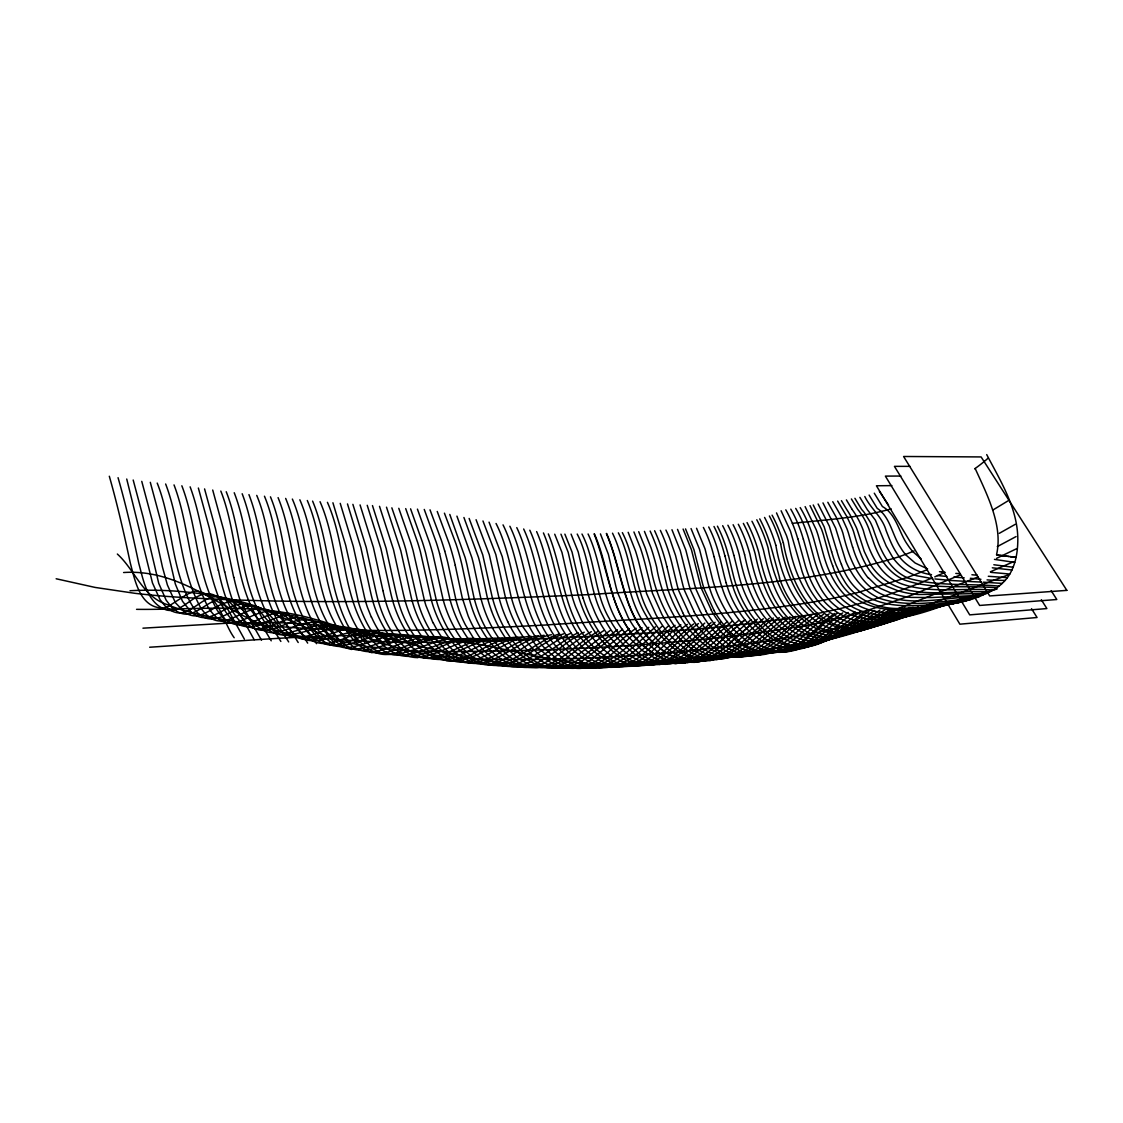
<?xml version="1.0" encoding="UTF-8"?>
<svg xmlns="http://www.w3.org/2000/svg" width="1123" height="1123" viewBox="0 0 1123 1123"><rect width="100%" height="100%" fill="white"/><g stroke="black" fill="none" stroke-linecap="round" stroke-linejoin="round"><path stroke-width="1.5" d="M803.38 539.166L810.904 566.146A104.748 78.652 88.5 0 0 811.747 568.659L814.372 575.523A93.139 69.626 88.3 0 0 818.232 583.749C842.769 634.341 903.06 621.468 945.51 604.651A329.011 169.082 39.1 0 0 970.777 599.514A349.351 179.076 38.8 0 0 979.944 596.341L993.322 590.108A184.551 95.96 41.6 0 0 1002.207 583.413C1012.314 574.246 1016.526 560.391 1017.508 547.14A128.752 66.313 42.5 0 0 1017.705 543.939C1019.417 511.162 1001.295 482.455 986.71 454.59M681.464 644.209L704.795 623.083M680.636 645.009L668.592 655.593A105.141 67.829 87.5 0 1 629.413 664.437M687.332 644.055L711.112 622.605M691.277 643.718L715.084 622.31M686.504 644.869L674.867 655.032A110.924 71.802 87.7 0 1 661.896 662.233C647.943 668.213 631.645 664.676 619.447 656.295A131.363 85.559 88.2 0 1 606.729 645.907L599.429 637.934A105.618 68.306 87.6 0 1 586.487 617.243A110.531 71.605 87.7 0 1 577.966 594.6L568.168 552.249L560.953 534.169M690.448 644.518L678.334 655.018A113.676 73.725 87.7 0 1 665.827 661.91C656.829 665.841 646.441 665.925 637.204 662.724A113.381 73.795 87.7 0 1 621.903 654.906L614.702 649.276A141.554 92.633 88.4 0 1 610.659 645.528L603.374 637.555M702.422 643.816L727.55 621.384M707.63 643.002L732.378 621.019M701.58 644.602L689.775 654.583A116.483 76.111 87.8 0 1 684.3 657.994L681.998 659.215A143.955 93.686 88.5 0 1 678.18 661.012L665.279 664.325L651.705 662.373A117.662 77.29 87.9 0 1 634.256 653.768L624.346 645.528L615.797 636.362A102.797 67.198 87.6 0 1 610.393 628.978L608.385 625.82A118.308 77.712 87.9 0 1 602.84 615.769C589.07 590.235 590.572 559.675 577.208 534.057M706.802 643.788L694.098 654.484A117.831 77.206 87.9 0 1 691.375 656.239L686.799 658.808A153.191 99.849 88.8 0 1 682.966 660.647L669.87 664.072L656.422 661.966A131.461 86.78 88.2 0 1 650.694 659.805L643.844 656.365A109.408 72.012 87.6 0 1 639.043 653.277L629.147 645.065L620.612 635.899A99.259 65.022 87.5 0 1 617.299 631.547L613.2 625.357A122.814 81.053 88 0 1 609.424 618.773C593.969 592.677 595.766 560.7 581.981 534.029M713.33 642.847L738.527 620.57M712.908 643.24L700.205 653.937A121.087 79.593 88 0 1 697.481 655.706L692.933 658.289A167.383 109.254 89.2 0 1 689.059 660.184L675.737 663.763L662.458 661.447A142.916 94.879 88.6 0 1 656.758 659.243L642.258 650.54L626.746 635.295A97.743 64.278 87.5 0 1 623.433 630.958C601.17 602.911 603.009 565.122 588.073 533.986M719.408 642.314L724.195 638.032M721.078 640.728L729.964 632.726M718.846 643.072L715.716 645.753M732.014 641.051L757.309 619.18M718.004 643.858L707.967 652.365M730.848 642.356L724.812 647.522M726.792 635.393L735.832 627.518M714.986 646.637L710.887 650.147M726.272 646.272L754.235 621.566M732.603 630.129L738.822 624.992M725.093 647.494L720.32 651.045M738.541 625.006L744.914 620.093M750.992 619.643L717.358 649.248L706.325 656.688A184.916 121.228 89.7 0 1 701.187 659.355C673.182 671.54 645.43 645.22 631.491 623.097A138.55 93.069 88.3 0 1 628.262 617.552L617.706 592.874A89.349 58.958 87.5 0 1 615.825 586.108L608.357 554.285L600.426 533.888M741.573 622.521L744.647 620.107M723.633 648.701L715.548 654.218M721.331 621.847L684.553 654.47A119.235 77.585 87.9 0 1 672.017 661.433L659.355 664.634L645.613 662.893A114.981 75.171 87.8 0 1 628.094 654.33L620.921 648.673A145.653 95.834 88.5 0 1 616.892 644.925L609.607 636.952A108.622 70.819 87.7 0 1 595.022 612.737L590.53 601.661A103.26 67.169 87.6 0 1 587.315 591.175L578.205 551.94L571.06 534.099M709.568 650.989L706.549 653.361A126.169 83.2 88.1 0 1 703.84 655.13L699.011 657.769A181.687 118.743 89.6 0 1 695.123 659.734L692.175 661.124M763.317 618.731L729.599 648.182A122.477 81.768 88.1 0 1 724.967 651.579L718.509 655.509A171.805 113.774 89.4 0 1 713.624 657.98C689.045 669.406 663.525 648.897 649.178 630.143C625.988 602.433 627.743 564.448 612.512 533.186M769.283 618.296L735.537 647.648A125.243 83.888 88.1 0 1 730.891 651.031L724.419 654.934A162.175 107.976 89.1 0 1 719.534 657.376C711.308 661.686 701.468 661.966 692.835 658.639A136.711 92.549 88.5 0 1 687.15 656.436L672.691 647.732L657.32 632.488A105.857 71.226 87.7 0 1 654.035 628.164L649.936 622.058A138.101 93.883 88.3 0 1 646.132 615.601C630.761 590.193 631.968 558.973 618.366 532.849M773.354 618.001L739.58 647.297A127.138 85.348 88.2 0 1 734.919 650.666L728.434 654.555A156.322 104.453 89 0 1 723.563 656.955L710.227 660.492L696.878 658.246A130.591 88.577 88.3 0 1 691.178 656.057L684.356 652.603A104.313 70.482 87.6 0 1 679.597 649.515L671.147 642.581A139.743 95.146 88.5 0 1 667.301 638.819L662.514 633.526A109.24 73.781 87.8 0 1 658.064 627.813L653.979 621.721A137.02 93.349 88.3 0 1 650.161 615.264C634.832 589.884 635.927 558.735 622.353 532.625M698.45 623.56C679.724 636.53 667.244 659.454 643.746 664.816C628.599 668.746 612.765 662.935 601.072 653.207C563.227 625.146 564.911 573.418 548.333 533.916M693.803 623.911C675.134 636.825 662.64 659.58 639.282 665.027C623.827 669.14 607.669 662.991 595.892 652.926C558.328 624.304 560.503 572.477 543.42 532.934M680.917 624.879C662.696 637.443 650.399 659.047 628.108 665.321C613.032 669.94 596.832 664.521 584.957 654.849C545.259 625.595 548.291 571.017 529.817 530.224M687.374 624.388C669.083 637.022 656.815 658.878 634.355 665.013C618.927 669.631 602.405 663.946 590.431 653.909C551.828 624.935 554.397 571.761 536.626 531.586M779.264 617.566L745.447 646.778A131.11 88.282 88.3 0 1 739.187 651.158L734.288 653.993A148.278 99.582 88.8 0 1 729.431 656.351L716.207 659.805L702.745 657.685A122.87 83.565 88.1 0 1 697.032 655.523L690.21 652.07A104.734 71.044 87.6 0 1 685.437 648.996L676.987 642.075A121.719 82.821 88.1 0 1 661.826 624.346L659.847 621.216A135.518 92.648 88.3 0 1 656.014 614.786L646.581 593.604L640.25 568.238A154.244 93.602 86.3 0 0 635.492 550.874L628.164 532.302M675.091 625.329C656.632 638.032 644.083 660.057 621.286 665.911C606.209 670.164 590.347 664.255 578.654 654.625C539.138 624.753 542.732 569.908 523.669 528.989M974.708 468.838L978.105 466.326A73.304 29.844 -31.8 0 0 987.889 458.366M668.55 625.82C642.286 650.217 609.929 687.15 573.123 655.565C532.484 625.413 536.541 569.15 516.777 527.613M785.131 617.131L751.287 646.258A137.062 92.549 88.5 0 1 735.256 655.748L722.145 659.131L708.585 657.123A110.531 75.325 87.8 0 1 691.235 648.49L684.16 642.805M642.131 627.799C622.058 641.373 606.827 666.5 580.479 668.367A89.672 55.49 87.1 0 1 575.58 668.241L565.978 666.15A138.297 85.881 88.3 0 1 550.747 658.696L537.019 646.876L523.023 626.985A100.733 62.018 87.6 0 1 519.079 619.18L517.731 616.106A107.247 66.187 87.6 0 1 511.316 597.52L502.248 556.657L489.052 522.153M661.98 626.311C635.688 650.357 603.5 687.29 566.82 655.944C525.718 625.314 530.281 568.182 509.87 526.238M655.467 626.802C628.838 651.059 596.692 687.332 559.886 655.748C518.952 624.458 524.062 566.989 503.034 524.876M790.016 616.78L756.144 645.837A135.546 91.819 88.5 0 1 740.085 655.256C689.985 670.852 657.25 607.81 650.905 567.606A157.318 96.031 86.3 0 0 645.248 547.954L638.72 531.698M648.813 627.308C622.1 651.354 590.361 687.178 553.611 656.014C511.99 624.486 517.787 565.922 496.043 523.486M795.828 616.359L761.927 645.318A134.788 91.651 88.5 0 1 747.342 654.035C696.864 671.989 662.963 607.683 656.674 567.255A148.11 91.103 86.3 0 0 654.976 560.742L653.123 554.341A174.304 106.081 86.1 0 0 650.975 547.687L644.448 531.376M636.137 628.276C618.113 640.166 605.143 660.001 583.806 666.669A102.628 63.239 87.4 0 1 560.166 666.36C536.19 658.415 520.075 636.446 510.965 613.888A108.622 66.79 87.7 0 1 505.097 595.948L495.819 554.537L482.96 520.974M707.223 652.73L706.283 653.389A127.194 83.846 88.1 0 1 703.559 655.158M629.357 628.796L590.656 660.029M801.597 615.923C778.73 632.572 755.54 666.444 722.707 654.807C695.558 644.672 678.278 618.113 668.789 591.975A82.161 55.897 87.5 0 1 667.174 586.824L662.402 566.876A141.821 87.791 86.3 0 0 650.133 531.053M806.089 615.601C787.602 628.445 773.593 648.799 751.09 655.383C732.842 660.577 714.242 650.47 701.65 637.752M719.015 652.126L713.933 655.186M811.817 615.179C793.343 627.996 779.264 648.224 756.804 654.779C738.541 659.987 719.969 649.908 707.392 637.176M572.632 658.864L610.491 630.228M622.535 629.315L585.111 658.976A129.805 79.059 88.1 0 1 567.733 666.795C546.929 672.298 526.715 658.696 514.32 643.016A127.517 78.077 88 0 1 510.951 638.566L506.782 632.249A105.983 64.488 87.6 0 1 495.061 606.701A102.867 62.509 87.6 0 1 492.056 596.51L482.75 554.902L469.133 518.447M565.445 658.808L592.874 637.682L603.556 630.761M817.488 614.758C799.057 627.56 784.907 647.634 762.489 654.176C743.917 659.426 725.163 648.996 712.473 635.997M823.524 614.309C805.163 627.097 790.887 646.96 768.553 653.502C749.996 658.682 731.241 648.392 718.538 635.393M617.397 629.708L579.791 658.92A134.1 81.375 88.2 0 1 563.381 666.374C547.645 671.498 531.404 663.96 519.556 653.797M829.153 613.902L821.334 619.531L806.918 632.726A165.095 114.111 89.6 0 1 802.524 636.474C781.327 659.327 744.142 659.299 724.181 634.832M848.216 612.47C832.255 623.756 819.369 639.366 801.275 647.76A75.48 53.371 86.7 0 1 796.277 649.796L792.838 650.764A82.92 58.607 87 0 1 770.49 649.894C741.882 639.787 723.03 612.316 714.031 584.423A93.756 66.018 87.7 0 1 712.193 577.938L705.033 548.922L696.541 528.259M834.726 613.481L826.907 619.082L812.505 632.291A151.914 105.688 89.2 0 1 807.339 636.587C786.114 658.878 749.504 658.246 729.796 634.27M1008.398 500.633L992.816 510.067M837.168 613.298L829.35 618.885L814.947 632.095A149.527 104.257 89.2 0 1 809.009 636.952C787.813 658.822 751.722 657.531 732.266 634.032M842.713 612.891L834.866 618.436L820.492 631.659A138.452 97.125 88.9 0 1 814.526 636.46C772.47 677.071 723.296 631.744 709.862 588.887A84.815 59.308 87.6 0 1 708.234 583.834L699.503 549.273L691.052 528.568M702.717 655.818L699.292 657.741A183.681 120.035 89.6 0 1 695.39 659.706L693.789 660.436M854.982 611.965L847.079 617.355L832.438 630.115A147.113 103.821 89.3 0 1 824.858 635.829C782.928 673.056 734.989 629.512 722.201 587.919A87.524 61.751 87.6 0 1 720.699 583.3A117.101 83.621 88 0 1 718.846 576.506L714.088 556.601M860.415 611.544L837.632 629.245A155.283 109.773 89.6 0 1 831.539 633.793C786.732 672.621 738.316 627.687 726.188 582.865M865.819 611.137L842.797 628.375A169.657 119.993 -89.9 0 1 838.979 631.224C793.905 671.147 744.24 629.133 731.649 582.416A117.718 84.66 88 0 1 730.034 576.646L724.981 555.913M869.328 610.87C844.917 627.266 816.912 656.801 784.514 642.861C759.457 632.109 743.047 607.417 735.186 582.135A117.578 84.73 88 0 1 733.586 576.366L728.504 555.703M714.2 655.158L712.305 656.113A182.319 120.035 89.6 0 1 707.406 658.625M1015.29 524.315L999.302 533.327M598.32 631.154L587.582 637.892L559.998 658.696A155.114 92.662 88.7 0 1 550.144 663.721C522.967 677.085 495.861 654.077 482.792 631.631A96.508 57.512 87.5 0 1 478.103 623.04A98.515 58.733 87.6 0 1 471.899 607.754A95.988 57.175 87.5 0 1 468.909 597.45L461.988 565.094A149.359 80.182 86.7 0 0 456.008 543.981L444.427 513.169M874.677 610.449C849.985 626.115 822.668 654.049 790.522 641.71C764.974 631.912 748.536 606.855 740.604 581.7A105.702 76.069 87.9 0 1 739.51 577.882L733.895 555.352M879.983 610.042C853.354 627.476 819.846 656.183 786.619 636.25C757.548 619.826 745.447 586.052 739.257 555.015A111.57 73.486 86.6 0 0 727.901 525.213M885.289 609.621C858.154 626.339 824.759 653.993 791.518 634.958C762.657 618.843 750.866 585.336 744.619 554.678M1016.104 536.555L997.266 546.62M890.553 609.199C863.11 624.851 830.318 651.705 797.26 633.99C768.02 618.478 756.2 584.915 749.939 554.341A116.652 77.192 86.5 0 0 738.302 524.259M895.775 608.792C867.223 624.683 832.073 651.368 799.099 630.635C772.048 614.8 761.212 582.949 755.175 553.892A120.007 79.565 86.5 0 0 743.356 523.402M591.302 631.688L580.451 638.145L552.656 658.471A165.544 98.22 88.9 0 1 544.473 662.823C517.324 677.492 489.249 654.751 476.194 631.856A100.256 59.505 87.6 0 1 468.137 615.867L462.213 597.703L455.25 565.304M966.482 600.721L921.183 607.389L899.565 608.498C870.901 624.191 835.428 649.922 802.65 629.357C775.474 613.607 765.016 581.602 758.797 552.614A121.368 80.617 86.5 0 0 747.062 522.588M904.829 608.062C875.786 623.419 839.4 648.35 806.805 627.336C779.601 611.474 769.971 579.061 763.458 550.214A121.972 81.249 86.5 0 0 751.947 521.24M909.967 607.655L868.346 628.206M913.097 607.403L872.304 627.069A143.786 105.38 89.9 0 1 844.089 632.684L829.265 631.337M584.255 632.207C559.633 643.423 537.847 674.923 507.315 665.504A122.547 72.855 88 0 1 490.948 656.66L485.403 652.014A107.289 63.576 87.7 0 1 481.472 648.041L473.12 637.499L465.427 624.893A90.331 53.146 87.5 0 1 458.226 607.683A85.713 50.338 87.4 0 1 455.938 599.822L447.866 562.918A177.448 93.209 86.6 0 0 444.722 551.056M918.193 607.01L881.471 624.079A148.517 109.128 -89.8 0 1 850.378 631.252M1016.287 548.866L996.663 558.299M923.274 606.617L885.345 623.251A155.69 114.771 -89.4 0 1 856.947 629.161C810.553 631.884 786.942 582.963 780.71 543.855M926.138 606.392L889.065 622.128M1013.634 561.682L990.374 571.789M960.095 574.99L913.56 594.46L875.631 607.74A517.099 225.077 -34.1 0 1 864.415 611.165L849.578 615.362A431.429 183.302 -33.2 0 1 838.6 618.226L816.983 623.223A1008.861 475.296 -40.2 0 1 806.258 625.469C682.896 645.907 557.176 651.508 432.243 651.607A1065.952 612.428 -40.3 0 1 399.577 649.978L367.502 646.651L340.943 641.135A298.999 150.833 -26.5 0 1 330.443 637.808L255.567 606.097A337.237 146.762 -17 0 0 243.382 602.349C206.52 592.481 168.071 588.775 130.001 590.726M578.163 632.698C551.225 646.006 520.019 682.377 488.323 658.71C469.807 646.048 458.058 625.455 451.418 604.441A83.663 48.879 87.5 0 1 449.944 599.247L439.584 553.513M931.178 605.999L895.031 620.359A185.73 137.203 -88.1 0 1 867.223 626.199A160.842 119.038 -89.1 0 1 863.559 626.353C817.432 628.304 794.663 580.072 788.276 541.16A140.866 94.585 86.4 0 0 786.521 535.629L776.526 512.902M934.771 576.871L937.326 575.762A253.742 101.982 -31.8 0 0 945.005 572.351M704.163 660.057L707.672 658.597A181.814 119.74 89.6 0 0 712.572 656.085M706.058 659.341L702.521 660.675M932.216 577.952L918.221 583.693M977.993 576.983L893.164 610.575M936.161 605.592L897.263 619.784A239.367 176.072 -86 0 1 880.165 623.658L868.093 624.697L856.091 623.841A101.042 75.087 88.6 0 1 839.513 618.296L830.22 612.695A83.074 61.512 88 0 1 807.872 585.448L804.419 577.769A96.424 71.76 88.2 0 1 802.187 571.775L790.466 531.235L781.103 510.754M1007.738 575.074C947.265 597.436 887.282 621.791 824.844 638.299A406.442 169.91 -32.5 0 1 791.476 645.655C716.755 657.629 641.065 663.763 565.459 666.248A693.719 341.715 -34.7 0 1 554.243 666.192C485.894 666.823 420.549 644.742 354.405 630.859M997.07 589.028L941.06 605.129L851.248 633.695A440.286 184.719 -32.9 0 1 839.597 636.98L820.52 641.865A554.06 239.69 -34.1 0 1 782.871 649.712C747.848 655.495 712.193 659.566 677.169 663.174M571.003 633.232C543.504 644.714 513.478 681.45 481.823 658.71C463.139 646.272 451.348 625.679 444.596 604.736A81.572 47.363 87.5 0 1 443.108 599.542L432.762 553.681A165.362 86.429 86.7 0 0 429.295 542.058L417.433 509.126M702.801 660.647L699.236 661.672M940.639 605.171C909.181 615.755 871.378 632.951 839.681 613.776C822.752 604.539 812.252 587.217 806.454 569.305A109.507 82.133 88.5 0 1 805.626 566.778L797.849 538.675M690.294 661.756L687.023 662.724M563.802 633.779C535.727 643.311 506.88 680.608 475.282 658.696C456.443 646.483 444.526 625.96 437.731 605.03A80.674 46.562 87.5 0 1 436.243 599.836L425.561 552.67A166.92 86.738 86.7 0 0 422.43 542.17L410.583 508.831M701.159 661.194L697.58 662.023M891.171 508.873C859.011 517.942 825.391 519.767 792.347 523.36M558.692 634.172C530.267 642.693 501.391 680.033 469.849 658.218C451.39 646.02 439.57 625.89 432.86 605.241A80.056 46.029 87.5 0 1 431.358 600.033L420.353 551.604A167.706 86.78 86.7 0 0 417.574 542.241L405.712 508.621M576.043 666.683C549.035 673.926 524.792 652.112 512.313 630.256A102.712 62.72 87.6 0 1 507.722 621.609M950.283 604.02C918.726 611.726 883.436 626.058 851.81 610.786C834.501 602.63 823.243 585.602 817.025 568.027A127.797 97.125 89 0 1 814.259 559.324L808.897 539.672A110.812 76.238 86.8 0 0 795.716 508.396M825.054 630.972C711.463 652.716 595.092 661.475 479.479 659.089M954.578 603.318C923.106 609.719 888.84 623.068 857.34 609.424C839.822 601.774 828.465 584.69 821.966 567.297A122.758 93.349 89 0 1 818.849 557.654L813.768 539.096A111.991 77.248 86.8 0 0 800.194 507.582M822.64 612.498C714.34 632.038 604.048 635.885 494.345 640.924C434.222 642.735 373.833 643.816 313.921 637.373C243.354 635.843 195.458 567.536 123.586 572.533M551.407 634.72C528.119 638.706 512.664 661.026 488.87 663.875M959.154 602.447C927.921 607.248 894.596 620.163 863.447 607.838C845.703 600.693 834.038 583.82 827.342 566.511A115.739 88.029 88.9 0 1 823.847 555.913L818.148 535.446A91.623 63.913 87 0 0 816.267 529.845L805.121 506.613M685.648 663.061L674.979 662.795M697.846 661.994L693.733 662.388M963.618 601.437C917.94 611.038 851.15 624.964 832.69 565.725M248.969 605.971C233.205 606.336 220.557 624.065 204.414 617.58A74.048 34.252 88 0 1 195.023 610.126C170.233 572.632 173.602 524.146 157.206 483.072M544.079 635.281C514.924 640.04 488.196 677.337 456.822 657.867C437.802 646.525 425.673 626.409 418.991 605.802A80.968 46.057 87.5 0 1 417.447 600.594L405.796 549.498A173.251 88.478 86.7 0 0 403.69 542.395L391.843 507.835M691.866 661.222L651.368 664.381L614.899 665.265A617.313 286.744 -34.2 0 1 579.987 663.202C526.996 657.264 475.927 639.52 422.416 637.022C331.411 631.519 240.392 641.5 149.668 647.227M265.309 630.424C279.459 629.006 291.615 619.054 306.2 619.77M970.763 599.5C926.517 605.03 860.892 620.752 841.478 564.434M978.905 596.734C946.212 596.341 910.234 608.624 879.309 593.07C857.368 581.279 848.553 556.334 843.022 533.579A72.588 51.784 87.2 0 0 841.59 529.41L836.34 517.464L827.819 502.276M142.944 628.178L226.453 623.251L270.32 622.591M696.19 662.233L691.557 662.317M974.946 598.166C943.264 600.707 909.518 608.82 878.593 597.998M538.408 635.716C508.859 639.085 482.272 676.93 450.969 657.208C430.656 645.051 418.205 623.04 412.113 600.721A95.385 54.353 87.6 0 1 411.271 597.506L400.785 550.719L386.494 507.175M860.681 628.122C812.982 631.617 790.297 582.233 783.335 542.634M982.892 595.176L931.472 597.548L910.935 597.408A143.547 109.801 -88.2 0 1 891.718 593.295L880.811 588.578A56.613 42.885 88 0 1 876.6 585.729L868.205 577.573M417.616 657.446C442.602 655.65 463.392 634.369 489.417 639.422M523.529 636.839C492.744 638.411 461.609 677.773 431.134 652.786C414.092 640.489 403.789 620.907 398.104 601.086A124.878 71.184 87.9 0 1 395.408 590.151L386.115 548.375L372.471 505.589M517.984 637.26C496.591 636.938 480.153 652.926 460.5 658.78A132.303 74.483 88.3 0 1 446.828 660.577M850.378 631.182C804.559 632.347 782.268 583.876 775.839 545.216M986.78 593.491L918.235 594.488A161.094 123.502 -87.3 0 1 897.642 590.642L887.268 586.501A61.512 46.773 88.4 0 1 882.903 583.848C865.538 572.014 859.081 551.154 853.677 531.965A71.156 51.125 87.2 0 0 852.231 528.021L846.995 516.861L837.66 501.097M891.901 485.613L876.417 485.768L959.884 624.177L1037.076 617.51L1031.518 608.68M243.045 604.132C228.488 603.641 218.101 616.976 203.895 617.65A72.63 33.367 88 0 1 199.712 616.99A75.69 34.771 88 0 1 191.261 612.217L182.473 601.24L175.328 584.002L160.617 520.623L150.3 482.314M900.871 476.04L885.373 476.11L969.711 614.871L1046.889 608.568L1041.288 599.71M909.925 466.354L894.427 466.354L979.649 605.451L1056.813 599.514L1051.156 590.642M840.285 633.765C795.505 633.709 774.645 585.476 768.076 547.813A121.368 81.123 86.5 0 0 756.79 519.781M510.432 637.836C479.802 636.179 451.193 673.267 420.746 653.839C403.887 643.367 393.597 625.062 387.281 606.771A83.102 46.127 87.6 0 1 385.666 601.577A120.372 67.815 87.8 0 1 382.957 590.614M989.686 592.102C951.462 588.901 900.506 604.441 873.09 568.28A58.087 44.19 88.4 0 1 870.409 564.251L864.289 551.505L857.747 531.347A71.451 51.461 87.2 0 0 856.302 527.473L850.35 515.331A108.678 77.206 86.5 0 0 846.531 509.182L841.436 500.661M530.997 636.278C501.125 637.583 475.534 675.765 444.385 656.983C423.764 645.29 411.355 623.111 405.136 600.903A121.481 69.556 87.8 0 1 402.75 591.161L393.485 549.554L379.518 506.319M424.143 658.134C450.014 658.05 470.607 634.986 497.11 638.833M899.565 608.498C877.54 609.087 854.435 599.443 843.471 579.454A88.815 67.169 88.6 0 1 839.106 571.663L836.172 565.22A111.57 85.137 89 0 1 831.652 551.702M993.322 590.108C963.464 587.511 932.371 593.758 903.313 584.465C879.562 576.829 869.23 552.404 863.25 530.309A77.684 56.01 87.1 0 0 851.978 509.309M981.137 582.065L967.296 581.433M966.103 581.377L950.577 580.451M1005.113 580.437L991.483 580.142A141.821 112.932 -86.8 0 1 987.917 579.959L987.047 579.889M1007.387 577.657L988.296 576.281M983.257 582.177L1002.207 583.413M502.837 638.411C471.814 634.874 442.644 672.635 412.253 652.772C394.664 641.233 384.277 621.496 378.479 601.816A120.694 67.605 87.8 0 1 375.77 590.852L366.21 547.448L352.889 504.353M996.775 587.862C966.173 584.858 934.154 590.291 904.562 580.044A63.492 48.682 88.8 0 1 879.281 555.562L877.568 552.137A89.742 69.472 89.5 0 1 874.101 543.785L868.949 529.045A64.994 47.25 87.3 0 0 857.705 509.337L851.388 498.949M446.828 660.521C417.391 657.32 400.392 626.845 392.839 601.296A122.856 69.682 87.8 0 1 390.144 590.347L380.851 548.459L367.221 505.294M136.557 609.34C196.006 610.028 256.732 602.307 314.903 619.363C346.642 627.631 375.966 643.311 408.056 650.399A469.414 236.602 -30.3 0 0 418.837 652.66L441.03 656.043A720.784 377.819 -34.6 0 0 479.465 659.103M964.208 577.854L953.778 577.082M1009.83 574.05L991.048 572.365M999.091 586.122C969.205 583.384 938.393 586.571 909.181 578.499A53.736 41.228 88.5 0 1 905.292 576.787C886.805 567.199 879.183 546.69 872.95 528.161A67.422 49.089 87.2 0 0 870.325 522.251L864.106 512.313A47.727 34.981 87.7 0 0 861.664 509.491L854.912 498.303M970.342 578.289L980.926 579.3M955.813 573.404L960.362 573.755M949.384 580.352L934.898 578.935M946.886 576.492L937.466 575.523M971.914 574.751L977.361 575.257M1011.991 570.021L992.311 567.803M689.382 662.093L691.838 662.289M351.696 649.094C378.002 649.599 403.311 625.3 429.576 640.447M993.841 564.743L1013.143 567.255M932.68 578.682L916.326 575.692A62.495 48.149 89 0 1 896.014 561.64A58.256 44.836 88.9 0 1 892.996 557.864L886.159 545.946L875.393 520.16L867.293 509.617L859.881 497.363M944.64 572.365L941.523 571.972M1005.941 556.096L1016.147 557.373L1014.841 557.205M1011.36 556.755L1014.588 557.162M1007.584 556.292L1008.987 556.475M1010.167 556.615L1011.121 556.727M1006.405 556.152L1003.33 555.759M1005.703 556.067L1003.808 555.815M994.473 559.366L1014.729 562.412M1002.853 555.688L1002.123 555.59M1003.485 555.773L1000.635 555.38M1001.14 555.45L997.308 554.888M998.866 555.113L996.733 554.79M996.522 554.762C1003.26 525.831 987.187 494.892 975.171 468.502M931.514 574.667C917.28 572.786 903.804 564.981 896.379 552.502C891.943 545.652 889.023 538.001 886.075 530.435C882.355 517.001 870.676 508.621 864.794 496.52M687.192 661.7L689.648 662.051M481.669 639.998C451.011 630.508 424.691 666.571 394.749 653.474C377.244 644.181 366.814 625.637 360.174 607.669A76.911 41.649 87.5 0 1 358.518 602.461L345.659 545.174L332.913 502.767M675.246 662.767L659.355 657.039M687.458 661.672L675.035 657.545M228.306 599.556C213.075 595.583 202.673 610.954 189.001 613.944A76.869 34.729 88.1 0 1 184.509 614.056A78.891 35.641 88.1 0 1 177.055 611.431L171.342 606.883L166.162 600.201L158.722 583.314L143.112 517.17L133.188 480.026M475.829 640.447C438.307 630.41 398.37 681.759 369.607 636.039C342.024 596.734 346.431 545.413 327.425 502.332M372.022 652.309C400.153 657.418 424.297 627.911 453.173 639.661M56.15 578.766L95.104 587.427L134.886 593.309A946.128 673.814 -35.6 0 0 179.399 597.254C315.858 605.451 452.555 600.58 588.985 594.6C692.68 587.259 799.029 587.848 899.144 556.713A178.01 72.335 -31.5 0 0 913.996 551.042M673.056 662.261L663.061 658.654L652.674 653.123M685.283 661.152L673.309 656.744M467.996 641.022C431.934 627.139 391.267 680.678 362.968 636.881C334.177 597.562 339.216 545.273 320.041 501.7M445.045 639.928C411.116 623.56 371.348 675.681 344.157 637.134C312.98 598.18 319.129 544.122 299.855 499.791M927.612 568.926L915.161 563.03L905.728 554.804A55.476 42.913 89.1 0 1 900.548 547.519C892.069 534.927 890.469 517.24 877.189 508.312L869.118 495.061M222.705 597.829C207.362 592.34 196.75 608.806 183.344 612.54A77.178 34.645 88.1 0 1 178.768 612.919A79.452 35.669 88.2 0 1 171.173 610.645L165.362 606.28L160.056 599.682L152.475 582.963L126.731 479.03M888.532 505.055L879.407 491.341M436.875 640.208C403.578 621.51 363.389 673.87 336.353 636.194C305.358 597.268 311.45 543.35 292.359 499.061M673.575 656.716L669.912 655.004M459.995 641.766C446.954 635.66 432.018 638.117 419.118 643.367A302.41 166.204 80.3 0 0 414.401 645.234C403.859 649.754 392.924 656.309 380.978 654.063A96.845 51.967 87.8 0 1 356.23 637.583L350.657 629.933A122.379 66.117 88.1 0 1 347.232 624.248C328.042 585.771 329.165 540.753 312.601 501.111M671.877 655.874L666.571 653.053M261.519 608.512L263.372 609.536A72.869 34.925 85.9 0 1 266.797 611.979L275.991 622.03L288.667 641.921M657.924 656.127L648.322 649.95L638.861 641.387M421.293 640.728C396.349 624.065 370.52 646.666 345.14 647.76A99.821 51.967 87.9 0 1 315.254 625.988M668.508 654.035L662.037 649.908M412.955 641.008C389.091 623.363 363.01 643.381 338.514 646.427A101.477 52.472 88 0 1 308.965 627.294M406.4 641.219L395.591 635.604L382.943 633.007A154.455 81.782 83.6 0 0 377.623 633.049C361.943 633.611 348.818 644.307 333.32 645.36A102.993 52.978 88 0 1 304.319 628.515M665.209 651.958L660.605 648.813M921.183 558.945L913.013 551.814A57.975 45.018 89.4 0 1 907.609 544.753C898.737 532.4 896.561 514.39 882.397 506.501L874.284 493.194M324.098 625.539L332.338 632.74L341.364 643.254M651.48 652.084C611.502 625.89 610.196 574.106 594.137 533.944M389.456 641.78C356.51 606.588 312.489 669.336 284.863 622.507C262.712 583.511 265 536.092 248.941 494.597M660.871 648.785C623.012 622.17 623.054 572.393 606.35 533.537M659.454 647.634C623.111 620.373 623.167 571.874 606.617 533.523M382.143 642.005C370.506 630.396 352.847 624.683 337.307 631.688C324.954 635.674 311.829 641.893 298.634 638.061A88.394 44.373 87.9 0 1 277.381 620.78M373.524 642.272C362.841 631.084 346.839 623.335 331.369 628.74C318.286 631.702 305.484 639.254 291.699 636.783A86.303 43.025 87.9 0 1 271.162 621.552C247.972 582.598 250.471 534.562 234.23 492.744M117.339 554.032C134.872 569.866 142.607 596.678 166.948 604.525C181.673 610.519 197.199 614.211 212.724 617.439A753 464.697 -32.9 0 0 256.662 624.458C352.678 634.467 449.453 630.045 545.624 625.02C637.808 618.492 730.624 616.485 821.854 600.496A512.874 225.33 -34.7 0 0 856.989 592.733L908.002 577.208A215.939 86.597 -31.6 0 0 926.84 569.768M260.003 611.516L268.734 621.819L280.862 641.43M364.849 642.538C342.01 611.628 313.415 633.161 284.709 635.492A84.801 41.972 87.9 0 1 264.916 622.24M599.177 645.29L593.141 638.552A104.271 67.113 87.6 0 1 581.925 621.314L575.538 606.757A114.532 74.006 87.7 0 1 571.733 595.05L561.977 552.432L554.72 534.211M358.967 642.721C337.167 611.558 308.376 629.554 279.978 634.607A84.043 41.397 87.9 0 1 259.904 621.721M637.892 640.082C609.045 611.796 609.901 568.715 594.404 533.93M350.194 642.988C341.378 632.53 329.923 621.342 315.128 622.254A191.724 96.157 83.6 0 0 311.38 622.451C297.904 622.97 286.505 631.758 273.212 632.712A82.625 40.372 87.9 0 1 247.846 615.418M296.837 628.445C269.155 589.828 274.7 538.268 256.746 495.397M243.073 610.365L250.71 621.23L261.505 640.194M259.848 621.96C234.047 583.3 237.669 533.523 220.81 491.06M304.249 628.754C277.311 589.954 282.336 538.942 264.466 496.212M264.874 622.395C239.564 583.623 243.003 534.127 226.228 491.748M235.395 608.301L242.722 618.998L254.191 639.745M334.612 643.465L325.937 632.796L318.048 625.174A97.701 48.626 85.2 0 0 301.203 617.818C286.477 616.078 274.335 626.816 260.241 628.698A107.064 51.602 88.4 0 1 255.581 628.782L247.242 626.437A71.437 34.378 87.8 0 1 242.877 623.616A75.69 36.441 87.9 0 1 229.373 605.522A71.367 34.308 87.8 0 1 227.127 600.538M325.67 643.746L309.878 624.879A91.946 45.411 85.4 0 0 294.029 615.937C274.953 611.53 258.908 632.867 240.013 625.034A73.318 35.024 87.9 0 1 235.535 622.437A76.153 36.385 87.9 0 1 222.649 606.855M308.881 627.546C283.908 588.578 287.811 539.04 270.461 496.829M324.645 629.427C299.49 590.333 303.294 540.71 285.663 498.415M315.142 626.283C292.177 587.231 295.012 539.18 278.083 497.629M345.603 629.835C321.908 590.712 324.926 542.212 307.309 500.507M316.518 643.676C306.902 628.15 290.632 607.164 269.787 614.814C257.546 618.633 245.039 628.768 231.703 623.293A74.118 35.136 87.9 0 1 228.067 621.356A76.476 36.259 87.9 0 1 216.992 609.887C196.006 571.789 197.381 526.027 181.842 485.782M277.437 620.626C256.381 581.56 257.953 534.927 242.175 493.755M247.846 615.432L241.122 602.405M307.674 643.114C298.381 628.052 284.344 606.757 263.652 611.979C250.513 614.492 238.666 625.595 224.684 622.128A68.082 31.991 87.9 0 1 220.922 620.514L219.603 619.714A74.062 34.827 87.9 0 1 208.471 607.824C188.299 569.866 189.268 524.792 174.023 484.911M846.391 499.889L852.006 509.266M832.747 501.686L841.674 517.156L846.924 528.708A71.493 51.181 87.2 0 1 848.356 532.765L852.596 547.21M822.977 502.893L835.652 528.189L845.858 561.233A76.589 57.975 88.5 0 0 878.621 597.857M810.034 505.631L821.503 529.158A85.053 59.673 87.1 0 1 823.412 534.815L828.493 553.19A113.044 86.148 89 0 0 832.648 565.753M298.199 642.51C289.467 628.431 279.037 608.75 260.017 608.736A126.45 60.839 85.1 0 0 257.069 608.933C240.898 609.943 225.091 629.048 209.243 617.103A73.486 34.28 88 0 1 200.512 607.445C179.792 569.515 180.971 524.034 165.643 483.999M813.234 504.985L824.198 526.912L831.624 551.73M271.219 640.812L259.764 621.538L251.58 610.94A81.6 38.421 85.9 0 0 235.718 601.914C220.796 599.682 210.45 613.902 196.483 615.811A76.336 34.771 88.1 0 1 192.131 615.558A78.034 35.543 88.1 0 1 184.832 612.484L175.455 602.77L167.397 584.985L162.47 567.143L152.195 520.342L141.765 481.36M818.106 504.002L829.364 526.21L836.551 550.045M713.779 609.943L704.318 589.294A83.958 58.48 87.6 0 1 702.703 584.241L693.93 549.638L685.535 528.905M711.336 610.154L701.861 589.477A83.579 58.115 87.5 0 1 700.247 584.423L691.473 549.807L683.093 529.045M705.749 610.617L696.288 589.898A83.046 57.54 87.5 0 1 694.674 584.83L685.858 550.172L677.534 529.382M694.098 611.6L684.637 590.782A82.246 56.543 87.5 0 1 683.023 585.673L675.513 555.38L669.547 538.128A109.212 69.177 86.7 0 0 665.939 530.084M688.427 612.077L678.966 591.203A81.839 56.038 87.5 0 1 677.351 586.08L672.579 566.231A132.135 82.653 86.4 0 0 660.352 530.351M682.714 612.568L673.267 591.639A81.502 55.603 87.5 0 1 671.652 586.501L666.88 566.596M244.365 639.113L226.86 607.599A104.537 47.629 85.9 0 0 224.951 604.932L217.567 597.113A54.044 24.917 86.5 0 0 215.153 595.541C200.343 588.213 188.931 604.792 176.325 609.466A87.959 39.137 88.3 0 1 166.794 610.084C147.31 603.725 143.519 580.647 138.775 563.395C132.696 534.632 126.183 505.954 118.055 477.682M222.649 606.855C205.088 568.996 204.625 525.859 190.124 486.835M234.188 637.738C222.986 622.563 218.62 592.467 195.711 591.105A83.397 38.028 86.2 0 0 192.931 591.667L186.418 594.671L167.706 606.841A97.364 42.913 88.4 0 1 162.751 608.034C139.982 607.81 134.985 580.563 130.31 563.072C124.063 533.958 117.508 504.873 109.31 476.236M564.869 534.141L572.07 552.123L581.138 591.61A107.948 70.061 87.7 0 0 583.062 598.264M432.973 622.802L425.926 605.536A79.045 45.173 87.5 0 1 424.41 600.342L413.082 550.565A169.91 87.369 86.7 0 0 410.639 542.339L398.791 508.312M671.947 529.719L680.229 550.551L689.059 585.237A82.611 57.02 87.5 0 0 690.673 590.319L700.134 611.094A118.055 82.583 88.1 0 0 718.467 635.576M633.934 531.965L640.461 548.164A154.82 94.29 86.3 0 1 646.076 567.887L652.421 593.183L661.854 614.323A124.948 85.446 88.1 0 0 684.146 642.861M371.348 617.243L367.474 607.431A79.34 43.264 87.6 0 1 365.817 602.223A90.037 49.3 87.6 0 1 364.638 597.899L353.254 546.34L340.227 503.343M476.068 519.71L489.305 554.72L498.598 596.229A106.18 64.923 87.6 0 0 507.722 621.609M463.925 517.492L478.468 557.359A109.366 60.502 86.9 0 1 480.293 564.504L487.129 596.72A100.831 61.007 87.6 0 0 490.133 606.939L491.523 610.884M456.921 516.131L471.842 557.555A118.715 65.092 86.9 0 1 473.653 564.729L480.532 597.001A100.93 60.768 87.6 0 0 482.244 603.205A102.095 61.498 87.6 0 0 489.67 622.535A98.838 59.463 87.5 0 0 494.317 631.168C506.852 652.463 530.982 674.39 557.541 665.869A140.838 84.997 88.4 0 0 572.646 658.892M449.79 514.432L465.189 557.738A132.247 71.76 86.8 0 1 467 564.925L473.906 597.254A100.017 59.898 87.6 0 0 481.346 619.208C492.885 645.472 519.795 676.032 551.66 665.349A148.629 89.18 88.6 0 0 565.445 658.836M437.24 511.456L449.326 544.065A161.291 85.727 86.6 0 1 455.25 565.304M430.025 509.842L441.142 539.714A157.683 83.495 86.7 0 1 444.034 548.74L444.722 551.056M424.255 509.435L436.117 541.974A162.961 85.713 86.7 0 1 439.584 553.513M779.629 577.98L770.954 546.592A120.442 80.674 86.5 0 0 759.738 518.896M360.062 504.915L373.383 547.378L382.943 590.628M347.484 503.932L360.82 547.491L370.576 592.144A112.847 62.734 87.8 0 0 373.075 601.998A82.049 45.06 87.6 0 0 374.717 607.192L376.163 611.235A103.555 57.301 87.8 0 0 424.129 657.797M212.71 490.035L223.702 530.21L233.724 577.433M204.568 488.912L215.462 528.652L224.628 571.972M198.364 488.028L209.411 528.4L218.297 570.456M719.548 556.264L724.321 576.085A119.866 85.98 88 0 0 726.174 582.865M918.207 583.707A375.896 158.273 -32.8 0 1 822.738 612.386M893.192 610.491A428.298 180.775 -32.9 0 1 824.984 631.084M270.432 622.465A495.664 192.819 -18 0 1 354.335 630.929M222.719 597.618A77.487 35.908 86.1 0 1 235.353 608.441M243.059 604.314A85.348 40.54 85.8 0 1 260.031 611.347M228.306 599.457A79.2 36.961 86 0 1 243.045 610.463M248.969 606.069A94.5 45.173 85.6 0 1 261.533 608.427M226.958 600.791A132.275 65.036 88.3 0 1 218.48 570.316M240.968 602.644A132.289 65.934 88.2 0 1 233.851 577.32M306.214 619.994A106.587 53.385 85 0 1 324.126 625.258M265.295 630.214A84.309 40.835 88 0 1 248.394 624.767M248.436 624.444A75.606 36.61 87.8 0 1 234.286 603.963A72.153 34.897 87.8 0 1 233.008 600.931M232.854 601.156A136.585 67.661 88.3 0 1 224.797 571.832M397.949 641.57A140.698 73.907 83.9 0 0 375.966 631.814L374.282 631.659A122.239 64.362 84.3 0 0 369.481 631.463C354.377 631.786 341.743 641.837 326.933 643.423A102.628 52.388 88.1 0 1 296.795 628.585M351.696 649.473A98.15 51.461 87.9 0 1 324.744 629.119M371.994 652.758A100.34 53.665 87.8 0 1 345.73 629.526M417.616 657.601A103.344 56.852 87.8 0 1 371.474 617.046M488.898 664.212A113.704 65.822 87.9 0 1 433.113 622.577M519.584 653.698A111.009 67.408 87.7 0 1 491.495 610.912M590.656 660.015A124.976 76.518 88 0 1 576.043 666.711M629.427 664.283A98.108 63.281 87.3 0 1 625.314 663.019L614.885 657.952A130.465 84.562 88.1 0 1 599.191 645.262M603.374 637.583A107.696 69.893 87.7 0 1 583.118 598.222M712.389 636.194A118.462 82.569 88 0 1 694.028 611.698M707.308 637.373A120.203 83.523 88.1 0 1 688.315 612.203M701.566 637.962A120.175 83.186 88 0 1 682.63 612.667M654.625 530.744A137.062 85.25 86.4 0 1 666.865 566.596M729.739 634.411A117.747 82.934 88.1 0 1 711.238 610.266M724.11 635A117.718 82.625 88.1 0 1 705.651 610.73M732.21 634.144A117.662 83.004 88.1 0 1 713.695 610.042M713.989 526.476A105.534 69.05 86.7 0 1 724.896 555.955M708.697 526.954A103.456 67.52 86.7 0 1 719.45 556.306M703.377 527.431A101.379 65.976 86.7 0 1 713.989 556.657M722.679 525.69A109.156 71.718 86.6 0 1 733.838 555.394M717.429 526.168A106.938 70.089 86.7 0 1 728.434 555.731M733.122 524.736A114.041 75.283 86.5 0 1 744.577 554.706M868.374 628.29A137.441 100.565 89.6 0 1 840.285 633.695M769.367 515.976A117.536 79.284 86.6 0 1 780.653 543.883M764.566 517.436A119.178 80.112 86.6 0 1 775.796 545.245M829.279 631.112A92.563 67.829 88 0 1 779.404 578.12M889.079 622.17A163.579 120.737 -89.1 0 1 860.667 628.066M772.077 515.162A115.543 78.133 86.7 0 1 783.264 542.676M790.774 509.126A109.015 74.806 86.8 0 1 803.324 539.208M785.805 509.842A107.597 73.641 86.9 0 1 797.751 538.717M841.422 564.476A107.022 81.754 89 0 1 836.593 550.017M868.037 577.798A82.934 63.323 88.9 0 1 852.708 547.154M941.523 571.916A133.356 103.765 -87.3 0 1 939.46 571.649M1066.85 590.375L989.7 595.934L903.58 456.485L981.123 456.935L1066.85 590.375"/></g></svg>
